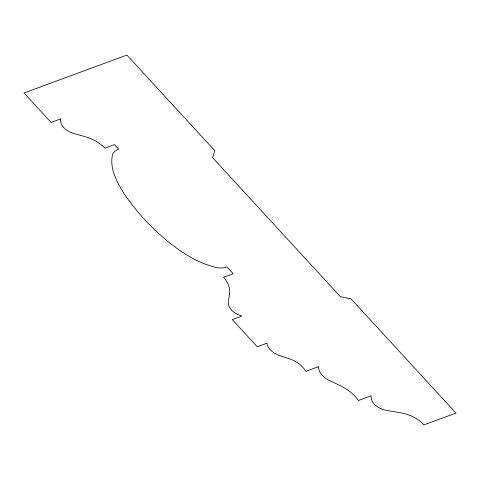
<?xml version="1.0" encoding="UTF-8"?>
<svg xmlns="http://www.w3.org/2000/svg" width="480" height="480" viewBox="0 0 480 480"><rect width="100%" height="100%" fill="white"/><g stroke="black" fill="none" stroke-linecap="round" stroke-linejoin="round"><path stroke-width="0.72" d="M229.512 294.09L228.384 301.368A19.812 13.08 6.3 0 0 241.938 316.02L232.29 319.578L257.286 346.77L266.934 343.212A20.742 13.692 6.3 0 0 279.738 355.602L288.942 358.662A29.832 19.686 6.3 0 1 305.742 371.382L318.6 366.642A23.1 15.246 6.3 0 0 329.34 380.448L340.236 385.692A48.648 32.106 6.3 0 1 358.362 400.53L371.22 395.79A19.152 12.642 6.3 0 0 387.192 410.526L400.098 412.71A33.93 22.392 6.3 0 1 423.846 424.938L456 413.088L350.958 298.812L340.362 296.652L212.562 157.614L214.824 150.714L126.9 55.062L24 92.976L51.078 122.436L60.726 118.884A19.812 13.08 6.3 0 0 74.154 133.578L84.708 136.554A38.442 25.374 6.3 0 1 104.832 148.134L114.48 144.576L118.644 149.112A14.01 9.246 6.3 0 0 112.374 155.388A77.19 50.946 6.3 0 0 114.042 173.904A160.746 106.092 6.3 0 0 124.134 193.674A288.252 190.248 6.3 0 0 168.468 241.902A160.746 106.092 6.3 0 0 190.626 257.226A77.19 50.946 6.3 0 0 215.238 267.288A14.01 9.246 6.3 0 0 226.956 266.94L233.202 273.738L223.554 277.29A38.442 25.374 6.3 0 1 229.512 294.09"/></g></svg>
